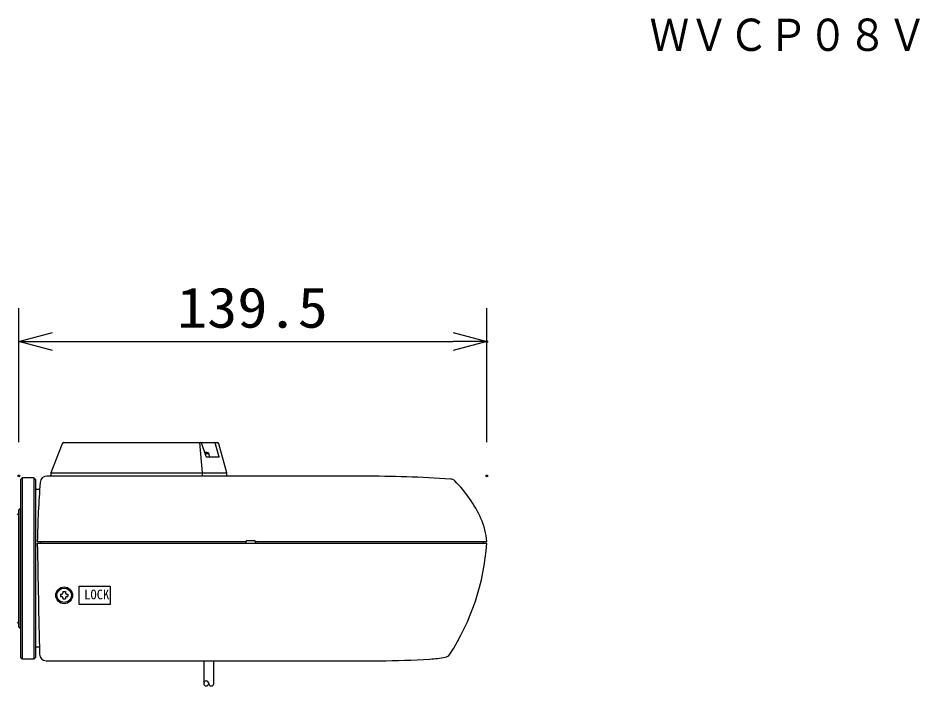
# Model space of a CAD drawing. Units: millimetres, scale not verified. Extents: x -63 to 63, y -56 to 57.
# Drawn here: x 8.7 to 62.5, y 9 to 48.8 of the extents above; entities that cross this region are included whole.
import ezdxf
from ezdxf.enums import TextEntityAlignment as Align

# ---------------------------------------------------------------- set-up
doc = ezdxf.new("R2010")
doc.units = ezdxf.units.MM
doc.header["$LTSCALE"] = 0.189787
doc.header["$PDMODE"] = 32
doc.header["$PDSIZE"] = 0.0949
doc.linetypes.add('DOUBLE_CHAIN1', pattern=[8.8, 5, -1, 0.6, -0.6, 0.6, -1])
for name, color, linetype in [('0-1_TOUROKU', 1, 'Continuous'), ('0-2_GAIKEI', 1, 'Continuous'), ('0-3_WAKU', 7, 'Continuous')]:
    doc.layers.add(name, color=color, linetype=linetype)
doc.styles.add('ＭＳ ゴシック', font='')
doc.styles.get('ＭＳ ゴシック').set_extended_font_data('MS Gothic')

# ---------------------------------------------------------------- blocks, each defined once
blk = doc.blocks.new('_OPEN30')
at = {"layer": '0-3_WAKU'}
blk.add_line((0, 0), (-1, 0), dxfattribs=at)
blk.add_lwpolyline([(-1, 0.26795), (0, 0), (-1, -0.26795)], dxfattribs=at)

msp = doc.modelspace()

# ---------------------------------------------------------------- linework, layer by layer
at = {"layer": '0-2_GAIKEI', "color": 3}
for p, q in [((8.7607, 23.514), (8.7607, 31.514)), ((36.6608, 23.514), (36.6608, 31.514)), ((10.7607, 29.514), (34.6608, 29.514))]:
    msp.add_line(p, q, dxfattribs=at)
at = {"layer": '0-2_GAIKEI', "color": 7}
for p, q in [((11.3359, 23.4335), (10.6612, 21.6984)), ((11.4291, 23.4973), (20.5847, 23.4973)), ((10.6607, 21.6973), (10.6607, 21.4973)), ((8.9607, 21.3973), (8.8607, 21.2973)), ((8.8607, 21.2973), (8.8607, 10.6973)), ((9.7607, 21.2973), (9.7607, 20.6973)), ((29.2608, 21.4973), (10.4293, 21.4973)), ((21.1607, 21.4973), (10.6607, 21.4973)), ((9.7607, 20.6973), (9.7607, 10.6973)), ((9.9981, 20.6973), (9.7607, 20.6973)), ((8.8607, 19.5973), (8.7607, 19.4973)), ((8.7607, 19.1573), (8.6607, 19.2573)), ((10.0625, 17.4973), (10.0607, 17.5973)), ((36.459, 17.4973), (36.4608, 17.5973)), ((8.7607, 12.8373), (8.6607, 12.7373)), ((8.8607, 12.3973), (8.7607, 12.4973)), ((9.9829, 11.2973), (9.7607, 11.2973)), ((8.9607, 10.5973), (8.8607, 10.6973)), ((9.6607, 10.5973), (8.9607, 10.5973)), ((9.6607, 10.5973), (9.7607, 10.6973)), ((10.3919, 10.4973), (30.2608, 10.4973)), ((19.7807, 10.4973), (19.7807, 9.1439)), ((20.3807, 9.1439), (20.3807, 10.4973))]:
    msp.add_line(p, q, dxfattribs=at)
at = {"layer": '0-2_GAIKEI'}
for p, q in [((19.711, 21.7019), (19.5458, 23.4973)), ((19.8667, 22.8573), (20.0915, 22.8573)), ((20.7036, 22.6373), (19.9264, 22.6373)), ((20.0915, 22.8573), (20.1107, 22.6373)), ((10.6607, 21.6973), (19.5705, 21.6973)), ((19.711, 21.4973), (19.711, 21.7019)), ((19.8189, 21.6973), (21.1607, 21.6973)), ((8.9607, 21.3973), (8.9607, 10.5973)), ((9.6607, 21.3973), (9.6607, 10.5973)), ((8.7607, 12.4973), (8.7607, 19.4973)), ((8.8607, 12.3973), (8.8607, 19.5973)), ((8.7607, 12.8373), (8.7607, 19.1573)), ((9.8607, 17.5973), (22.2884, 17.5973)), ((9.8607, 17.4973), (36.6608, 17.4973)), ((22.2801, 17.559), (22.279, 17.4973)), ((22.3801, 17.6573), (22.7814, 17.6573)), ((22.8731, 17.5973), (36.6608, 17.5973)), ((22.8825, 17.4973), (22.8814, 17.559)), ((11.3907, 14.6173), (11.3907, 14.5373)), ((11.3907, 14.6173), (11.5307, 14.6173)), ((11.5307, 14.6173), (11.5307, 14.5373)), ((11.2407, 14.4673), (11.3207, 14.4673)), ((11.2407, 14.4673), (11.2407, 14.3273)), ((11.2407, 14.3273), (11.3207, 14.3273)), ((11.3907, 14.2573), (11.3907, 14.1773)), ((11.3907, 14.1773), (11.5307, 14.1773)), ((11.5307, 14.2573), (11.5307, 14.1773)), ((11.6007, 14.4673), (11.6807, 14.4673)), ((11.6007, 14.3273), (11.6807, 14.3273)), ((11.6807, 14.4673), (11.6807, 14.3273))]:
    msp.add_line(p, q, dxfattribs=at)
at = {"layer": '0-2_GAIKEI', "color": 7, "linetype": 'DOUBLE_CHAIN1'}
msp.add_line((36.6608, 17.5973), (36.6608, 17.6153), dxfattribs=at)
at = {"layer": '0-2_GAIKEI'}
for points in [[(19.602, 23.493), (19.6008, 23.4934), (19.5995, 23.4937), (19.5983, 23.4941), (19.597, 23.4944), (19.5957, 23.4947), (19.5945, 23.495), (19.5932, 23.4952), (19.5919, 23.4955), (19.5906, 23.4957), (19.5893, 23.4959), (19.5881, 23.496), (19.5868, 23.4962), (19.5855, 23.4963), (19.5842, 23.4965), (19.5829, 23.4966), (19.5816, 23.4967), (19.5803, 23.4968), (19.579, 23.4969), (19.5777, 23.497), (19.5764, 23.4971), (19.575, 23.4971), (19.5737, 23.4972), (19.5724, 23.4973), (19.5724, 23.4973)], [(19.6449, 23.4663), (19.6439, 23.4672), (19.643, 23.4681), (19.6421, 23.469), (19.6411, 23.4699), (19.6401, 23.4708), (19.6391, 23.4717), (19.6382, 23.4725), (19.6372, 23.4734), (19.6362, 23.4742), (19.6351, 23.475), (19.6341, 23.4758), (19.6331, 23.4766), (19.632, 23.4774), (19.631, 23.4781), (19.6299, 23.4789), (19.6288, 23.4796), (19.6278, 23.4804), (19.6267, 23.4811), (19.6256, 23.4818), (19.6245, 23.4825), (19.6234, 23.4832), (19.6222, 23.4839), (19.6211, 23.4845), (19.62, 23.4852), (19.6188, 23.4858), (19.6177, 23.4864), (19.6165, 23.487), (19.6154, 23.4876), (19.6142, 23.4882), (19.613, 23.4887), (19.6118, 23.4893), (19.6106, 23.4898), (19.6094, 23.4903), (19.6082, 23.4908), (19.607, 23.4913), (19.6058, 23.4917), (19.6045, 23.4922), (19.6033, 23.4926), (19.602, 23.493)], [(19.6649, 23.4355), (19.6648, 23.4355), (19.6648, 23.4355), (19.6648, 23.4356), (19.6648, 23.4356), (19.6648, 23.4356), (19.6648, 23.4357), (19.6648, 23.4357), (19.6647, 23.4357), (19.6647, 23.4358), (19.6647, 23.4358), (19.6647, 23.4359), (19.6641, 23.437), (19.6636, 23.4382), (19.663, 23.4394), (19.6624, 23.4406), (19.6619, 23.4417), (19.6613, 23.4429), (19.6607, 23.4441), (19.6601, 23.4452), (19.6595, 23.4464), (19.6588, 23.4475), (19.6582, 23.4487), (19.6576, 23.4498), (19.6569, 23.4509), (19.6562, 23.452), (19.6555, 23.4531), (19.6548, 23.4542), (19.6541, 23.4553), (19.6533, 23.4564), (19.6525, 23.4574), (19.6517, 23.4584), (19.6509, 23.4595), (19.6501, 23.4605), (19.6493, 23.4615), (19.6484, 23.4625), (19.6476, 23.4634), (19.6467, 23.4644), (19.6458, 23.4654), (19.6449, 23.4663)], [(19.6654, 23.434), (19.6654, 23.4341), (19.6654, 23.4341), (19.6654, 23.4341), (19.6654, 23.4342), (19.6654, 23.4342), (19.6654, 23.4342), (19.6653, 23.4343), (19.6653, 23.4343), (19.6653, 23.4344), (19.6653, 23.4344), (19.6653, 23.4344), (19.6653, 23.4345), (19.6652, 23.4345), (19.6652, 23.4345), (19.6652, 23.4346), (19.6652, 23.4346), (19.6652, 23.4346), (19.6652, 23.4347), (19.6652, 23.4347), (19.6651, 23.4348), (19.6651, 23.4348), (19.6651, 23.4348), (19.6651, 23.4349), (19.6651, 23.4349), (19.6651, 23.4349), (19.6651, 23.435), (19.665, 23.435), (19.665, 23.435), (19.665, 23.4351), (19.665, 23.4351), (19.665, 23.4352), (19.665, 23.4352), (19.6649, 23.4352), (19.6649, 23.4353), (19.6649, 23.4353), (19.6649, 23.4353), (19.6649, 23.4354), (19.6649, 23.4354), (19.6649, 23.4355)], [(19.6732, 23.4137), (19.673, 23.4144), (19.6728, 23.415), (19.6725, 23.4157), (19.6723, 23.4163), (19.672, 23.417), (19.6718, 23.4176), (19.6715, 23.4183), (19.6713, 23.419), (19.671, 23.4196), (19.6708, 23.4203), (19.6705, 23.4209), (19.6703, 23.4216), (19.67, 23.4222), (19.6698, 23.4229), (19.6695, 23.4236), (19.6693, 23.4242), (19.669, 23.4249), (19.6688, 23.4255), (19.6685, 23.4262), (19.6682, 23.4268), (19.668, 23.4275), (19.6677, 23.4281), (19.6675, 23.4288), (19.6672, 23.4295), (19.667, 23.4301), (19.6667, 23.4308), (19.6665, 23.4314), (19.6662, 23.4321), (19.6659, 23.4327), (19.6657, 23.4334), (19.6654, 23.434)], [(19.6825, 23.3879), (19.6823, 23.3886), (19.6821, 23.3892), (19.6818, 23.3899), (19.6816, 23.3906), (19.6814, 23.3912), (19.6811, 23.3919), (19.6809, 23.3926), (19.6807, 23.3932), (19.6804, 23.3939), (19.6802, 23.3945), (19.68, 23.3952), (19.6797, 23.3959), (19.6795, 23.3965), (19.6793, 23.3972), (19.679, 23.3979), (19.6788, 23.3985), (19.6785, 23.3992), (19.6783, 23.3998), (19.6781, 23.4005), (19.6778, 23.4012), (19.6776, 23.4018), (19.6774, 23.4025), (19.6771, 23.4031), (19.6769, 23.4038), (19.6766, 23.4045), (19.6764, 23.4051), (19.6762, 23.4058), (19.6759, 23.4064), (19.6757, 23.4071), (19.6754, 23.4078), (19.6752, 23.4084), (19.675, 23.4091), (19.6747, 23.4097), (19.6745, 23.4104), (19.6742, 23.4111), (19.674, 23.4117), (19.6737, 23.4124), (19.6735, 23.413), (19.6732, 23.4137)], [(19.6936, 23.356), (19.6899, 23.3666), (19.6862, 23.3773), (19.6825, 23.3879)], [(19.8378, 22.9406), (19.8341, 22.9513), (19.8304, 22.9619), (19.8267, 22.9726), (19.823, 22.9832), (19.8193, 22.9939), (19.8156, 23.0045), (19.8119, 23.0152), (19.8082, 23.0258), (19.8045, 23.0365), (19.8008, 23.0471), (19.7971, 23.0578), (19.7934, 23.0684), (19.7897, 23.0791), (19.786, 23.0897), (19.7823, 23.1004), (19.7787, 23.111), (19.775, 23.1217), (19.7713, 23.1323), (19.7676, 23.143), (19.7639, 23.1536), (19.7602, 23.1643), (19.7565, 23.1749), (19.7528, 23.1856), (19.7491, 23.1962), (19.7454, 23.2069), (19.7417, 23.2175), (19.738, 23.2282), (19.7343, 23.2388), (19.7306, 23.2495), (19.7269, 23.2601), (19.7232, 23.2708), (19.7195, 23.2814), (19.7158, 23.2921), (19.7121, 23.3027), (19.7084, 23.3134), (19.7047, 23.324), (19.701, 23.3347), (19.6973, 23.3453), (19.6936, 23.356)], [(20.4242, 23.49), (20.4231, 23.4905), (20.4221, 23.4909), (20.421, 23.4913), (20.4199, 23.4917), (20.4188, 23.4921), (20.4177, 23.4925), (20.4166, 23.4929), (20.4155, 23.4933), (20.4144, 23.4936), (20.4133, 23.4939), (20.4122, 23.4942), (20.4111, 23.4945), (20.4099, 23.4948), (20.4088, 23.4951), (20.4077, 23.4953), (20.4066, 23.4955), (20.4054, 23.4957), (20.4043, 23.4959), (20.4031, 23.4961), (20.402, 23.4962), (20.4009, 23.4964), (20.3997, 23.4965), (20.3986, 23.4966), (20.3974, 23.4967), (20.3962, 23.4968), (20.3951, 23.4969), (20.3939, 23.497), (20.3928, 23.497), (20.3916, 23.4971), (20.3905, 23.4972), (20.3893, 23.4972), (20.3882, 23.4973)], [(20.4602, 23.4636), (20.4595, 23.4644), (20.4587, 23.4653), (20.4579, 23.4662), (20.4572, 23.467), (20.4564, 23.4678), (20.4556, 23.4687), (20.4547, 23.4695), (20.4539, 23.4703), (20.4531, 23.4711), (20.4523, 23.4719), (20.4514, 23.4727), (20.4505, 23.4735), (20.4497, 23.4742), (20.4488, 23.475), (20.4479, 23.4757), (20.447, 23.4765), (20.4461, 23.4772), (20.4452, 23.4779), (20.4443, 23.4786), (20.4433, 23.4793), (20.4424, 23.4799), (20.4414, 23.4806), (20.4405, 23.4812), (20.4395, 23.4819), (20.4385, 23.4825), (20.4375, 23.4831), (20.4366, 23.4837), (20.4356, 23.4843), (20.4346, 23.4849), (20.4336, 23.4854), (20.4325, 23.486), (20.4315, 23.4865), (20.4305, 23.4871), (20.4295, 23.4876), (20.4284, 23.4881), (20.4274, 23.4886), (20.4263, 23.4891), (20.4253, 23.4896), (20.4242, 23.49)], [(20.481, 23.4239), (20.4807, 23.4251), (20.4803, 23.4262), (20.48, 23.4273), (20.4796, 23.4284), (20.4793, 23.4295), (20.4789, 23.4306), (20.4785, 23.4317), (20.4781, 23.4328), (20.4778, 23.4338), (20.4774, 23.4349), (20.477, 23.436), (20.4765, 23.4371), (20.4761, 23.4382), (20.4757, 23.4392), (20.4752, 23.4403), (20.4747, 23.4413), (20.4743, 23.4424), (20.4738, 23.4434), (20.4732, 23.4445), (20.4727, 23.4455), (20.4722, 23.4465), (20.4716, 23.4475), (20.471, 23.4485), (20.4704, 23.4495), (20.4698, 23.4505), (20.4692, 23.4515), (20.4686, 23.4525), (20.468, 23.4534), (20.4673, 23.4544), (20.4666, 23.4554), (20.466, 23.4563), (20.4653, 23.4572), (20.4646, 23.4582), (20.4639, 23.4591), (20.4632, 23.46), (20.4625, 23.4609), (20.4617, 23.4618), (20.461, 23.4627), (20.4602, 23.4636)], [(20.53, 23.2509), (20.5255, 23.2666), (20.5211, 23.2823), (20.5166, 23.2981), (20.5122, 23.3138), (20.5077, 23.3295), (20.5033, 23.3453), (20.4988, 23.361), (20.4944, 23.3767), (20.4899, 23.3925), (20.4855, 23.4082), (20.481, 23.4239)], [(20.7036, 22.6373), (20.6991, 22.653), (20.6947, 22.6687), (20.6902, 22.6845), (20.6858, 22.7002), (20.6813, 22.7159), (20.6769, 22.7317), (20.6724, 22.7474), (20.668, 22.7631), (20.6635, 22.7789), (20.659, 22.7946), (20.6546, 22.8103), (20.6501, 22.8261), (20.6457, 22.8418), (20.6412, 22.8575), (20.6368, 22.8733), (20.6323, 22.889), (20.6279, 22.9047), (20.6234, 22.9205), (20.619, 22.9362), (20.6145, 22.9519), (20.6101, 22.9677), (20.6056, 22.9834), (20.6012, 22.9991), (20.5967, 23.0149), (20.5923, 23.0306), (20.5878, 23.0463), (20.5834, 23.0621), (20.5789, 23.0778), (20.5745, 23.0935), (20.57, 23.1093), (20.5656, 23.125), (20.5611, 23.1407), (20.5567, 23.1565), (20.5522, 23.1722), (20.5478, 23.1879), (20.5433, 23.2037), (20.5389, 23.2194), (20.5344, 23.2351), (20.53, 23.2509)], [(19.9416, 22.6413), (19.9416, 22.6414), (19.9416, 22.6415), (19.9415, 22.6416), (19.9415, 22.6417), (19.9415, 22.6418), (19.9414, 22.6419), (19.9414, 22.642), (19.9414, 22.6421), (19.9413, 22.6422), (19.9413, 22.6423), (19.9413, 22.6424), (19.9376, 22.6531), (19.9339, 22.6637), (19.9302, 22.6744), (19.9265, 22.685), (19.9228, 22.6957), (19.9191, 22.7063), (19.9154, 22.717), (19.9117, 22.7276), (19.908, 22.7383), (19.9043, 22.7489), (19.9006, 22.7596), (19.8969, 22.7702), (19.8932, 22.7809), (19.8896, 22.7915), (19.8859, 22.8022), (19.8822, 22.8128), (19.8785, 22.8235), (19.8748, 22.8341), (19.8711, 22.8448), (19.8674, 22.8554), (19.8637, 22.8661), (19.86, 22.8767), (19.8563, 22.8874), (19.8526, 22.898), (19.8489, 22.9087), (19.8452, 22.9193), (19.8415, 22.93), (19.8378, 22.9406)], [(19.943, 22.6373), (19.943, 22.6374), (19.943, 22.6375), (19.9429, 22.6376), (19.9429, 22.6377), (19.9429, 22.6378), (19.9428, 22.6379), (19.9428, 22.638), (19.9427, 22.6381), (19.9427, 22.6382), (19.9427, 22.6383), (19.9426, 22.6384), (19.9426, 22.6385), (19.9426, 22.6386), (19.9425, 22.6387), (19.9425, 22.6388), (19.9425, 22.6389), (19.9424, 22.639), (19.9424, 22.6391), (19.9424, 22.6392), (19.9423, 22.6393), (19.9423, 22.6394), (19.9423, 22.6395), (19.9422, 22.6396), (19.9422, 22.6397), (19.9421, 22.6398), (19.9421, 22.64), (19.9421, 22.6401), (19.942, 22.6402), (19.942, 22.6403), (19.942, 22.6404), (19.9419, 22.6405), (19.9419, 22.6406), (19.9419, 22.6407), (19.9418, 22.6408), (19.9418, 22.6409), (19.9418, 22.641), (19.9417, 22.6411), (19.9417, 22.6412), (19.9416, 22.6413)], [(19.5738, 21.6973), (19.5737, 21.6973), (19.5736, 21.6973), (19.5734, 21.6973), (19.5733, 21.6973), (19.5732, 21.6973), (19.5731, 21.6973), (19.573, 21.6973), (19.5729, 21.6973), (19.5728, 21.6973), (19.5727, 21.6973), (19.5726, 21.6973), (19.5725, 21.6973), (19.5724, 21.6973), (19.5723, 21.6973), (19.5722, 21.6973), (19.5721, 21.6973), (19.572, 21.6973), (19.5719, 21.6973), (19.5718, 21.6973), (19.5717, 21.6973), (19.5716, 21.6973), (19.5715, 21.6973), (19.5713, 21.6973), (19.5712, 21.6973), (19.5711, 21.6973), (19.571, 21.6973), (19.5709, 21.6973), (19.5708, 21.6973), (19.5707, 21.6973), (19.5706, 21.6973), (19.5705, 21.6973)], [(19.5779, 21.6975), (19.5777, 21.6975), (19.5776, 21.6975), (19.5775, 21.6975), (19.5774, 21.6975), (19.5773, 21.6975), (19.5772, 21.6975), (19.5771, 21.6975), (19.577, 21.6975), (19.5769, 21.6975), (19.5768, 21.6975), (19.5767, 21.6975), (19.5766, 21.6975), (19.5765, 21.6974), (19.5764, 21.6974), (19.5763, 21.6974), (19.5762, 21.6974), (19.5761, 21.6974), (19.576, 21.6974), (19.5759, 21.6974), (19.5758, 21.6974), (19.5757, 21.6974), (19.5755, 21.6974), (19.5754, 21.6974), (19.5753, 21.6974), (19.5752, 21.6974), (19.5751, 21.6974), (19.575, 21.6974), (19.5749, 21.6974), (19.5748, 21.6974), (19.5747, 21.6974), (19.5746, 21.6974), (19.5745, 21.6974), (19.5744, 21.6974), (19.5743, 21.6973), (19.5742, 21.6973), (19.5741, 21.6973), (19.574, 21.6973), (19.5739, 21.6973), (19.5738, 21.6973)], [(19.5779, 21.6975), (19.5805, 21.6977), (19.5831, 21.6979), (19.5858, 21.698), (19.5884, 21.6982), (19.591, 21.6984), (19.5937, 21.6985), (19.5963, 21.6987), (19.5989, 21.6988), (19.6016, 21.699), (19.6042, 21.6991), (19.6069, 21.6993), (19.6095, 21.6994), (19.6121, 21.6996), (19.6148, 21.6997), (19.6174, 21.6999), (19.62, 21.7), (19.6227, 21.7001), (19.6253, 21.7002), (19.628, 21.7004), (19.6306, 21.7005), (19.6332, 21.7006), (19.6359, 21.7007), (19.6385, 21.7008), (19.6412, 21.7009), (19.6438, 21.701), (19.6464, 21.701), (19.6491, 21.7011), (19.6517, 21.7012), (19.6544, 21.7013), (19.657, 21.7013), (19.6596, 21.7014), (19.6623, 21.7015), (19.6649, 21.7015), (19.6676, 21.7016), (19.6702, 21.7016), (19.6729, 21.7017), (19.6755, 21.7017), (19.6781, 21.7017), (19.6808, 21.7018)], [(19.6808, 21.7018), (19.6834, 21.7018), (19.6861, 21.7018), (19.6887, 21.7018), (19.6913, 21.7018), (19.694, 21.7019), (19.6966, 21.7019), (19.6993, 21.7019), (19.7019, 21.7019), (19.7046, 21.7019), (19.7072, 21.7019), (19.7098, 21.7019), (19.7125, 21.7019), (19.7151, 21.7018), (19.7178, 21.7018), (19.7204, 21.7018), (19.723, 21.7018), (19.7257, 21.7018), (19.7283, 21.7017), (19.731, 21.7017), (19.7336, 21.7016), (19.7363, 21.7016), (19.7389, 21.7015), (19.7415, 21.7015), (19.7442, 21.7014), (19.7468, 21.7014), (19.7495, 21.7013), (19.7521, 21.7012), (19.7547, 21.7011), (19.7574, 21.701), (19.76, 21.7009), (19.7627, 21.7008), (19.7653, 21.7007), (19.7679, 21.7006), (19.7706, 21.7005), (19.7732, 21.7004), (19.7759, 21.7002), (19.7785, 21.7001), (19.7811, 21.6999), (19.7838, 21.6998)], [(19.7838, 21.6998), (19.7864, 21.6996), (19.789, 21.6994), (19.7917, 21.6992), (19.7943, 21.699), (19.7969, 21.6989), (19.7996, 21.6987), (19.8022, 21.6985), (19.8048, 21.6983), (19.8075, 21.6981), (19.8101, 21.6979), (19.8127, 21.6976), (19.8154, 21.6974)], [(19.8154, 21.6974), (19.8154, 21.6974), (19.8155, 21.6974), (19.8155, 21.6974), (19.8156, 21.6974), (19.8156, 21.6974), (19.8157, 21.6974), (19.8157, 21.6974), (19.8158, 21.6974), (19.8158, 21.6974), (19.8159, 21.6974), (19.8159, 21.6974), (19.816, 21.6974), (19.816, 21.6974), (19.8161, 21.6974), (19.8161, 21.6974), (19.8162, 21.6974), (19.8162, 21.6974), (19.8163, 21.6974), (19.8163, 21.6974), (19.8164, 21.6974), (19.8164, 21.6974), (19.8165, 21.6974), (19.8165, 21.6974), (19.8166, 21.6974), (19.8167, 21.6973), (19.8167, 21.6973), (19.8168, 21.6973), (19.8168, 21.6973), (19.8169, 21.6973), (19.8169, 21.6973), (19.817, 21.6973), (19.817, 21.6973), (19.8171, 21.6973), (19.8171, 21.6973), (19.8172, 21.6973), (19.8172, 21.6973), (19.8173, 21.6973), (19.8173, 21.6973), (19.8174, 21.6973)], [(19.8174, 21.6973), (19.8174, 21.6973), (19.8175, 21.6973), (19.8175, 21.6973), (19.8176, 21.6973), (19.8176, 21.6973), (19.8177, 21.6973), (19.8177, 21.6973), (19.8178, 21.6973), (19.8178, 21.6973), (19.8179, 21.6973), (19.8179, 21.6973), (19.818, 21.6973), (19.818, 21.6973), (19.8181, 21.6973), (19.8181, 21.6973), (19.8182, 21.6973), (19.8182, 21.6973), (19.8183, 21.6973), (19.8183, 21.6973), (19.8184, 21.6973), (19.8184, 21.6973), (19.8185, 21.6973), (19.8185, 21.6973), (19.8186, 21.6973), (19.8186, 21.6973), (19.8187, 21.6973), (19.8187, 21.6973), (19.8188, 21.6973), (19.8188, 21.6973), (19.8189, 21.6973), (19.8189, 21.6973)]]:
    msp.add_lwpolyline(points, dxfattribs=at)
at = {"layer": '0-2_GAIKEI', "color": 7}
for points in [[(21.1607, 21.4973), (21.1607, 21.6973), (20.6811, 23.424)], [(9.7607, 21.2973), (9.6607, 21.3973), (8.9607, 21.3973)]]:
    msp.add_lwpolyline(points, dxfattribs=at)
at = {"layer": '0-2_GAIKEI'}
msp.add_lwpolyline([(14.2007, 13.8573), (12.3607, 13.8573), (12.3607, 14.9373), (14.2007, 14.9373)], close=True, dxfattribs=at)
for radius in [0.5, 0.43]:
    msp.add_circle((11.4607, 14.3973), radius, dxfattribs=at)
at = {"layer": '0-2_GAIKEI', "color": 7}
for centre, radius, start, end in [((11.4291, 23.3973), 0.1, 90.00113, 158.7499), ((20.5847, 23.3973), 0.1, 15.52411, 90), ((67.6593, 16.5884), 57.8074, 175.49522, 178.99998), ((10.4293, 21.0973), 0.4, 90, 175.49522), ((29.2608, -58.5428), 80.0401, 86.2443, 90), ((34.4774, 20.9262), 0.4, 45.08268, 86.2443), ((29.3936, 15.8277), 7.6, 24.45844, 45.08268), ((32.6705, 17.3182), 4, 4, 24.45844), ((1385.6265, 41.5112), 1375.9753, 180.99999, 181.27524), ((22.6949, 18.4739), 14, 327.15184, 356), ((10.3919, 10.8973), 0.4, 181.27524, 270), ((34.1204, 11.097), 0.4, 279.14276, 327.15184), ((30.2608, 55.5573), 45.0601, 270, 273.81746), ((32.595, 20.5751), 10, 273.81746, 279.14276), ((19.9307, 9.1439), 0.15, 0, 180), ((19.9307, 9.1439), 0.15, 180, 0), ((20.2307, 9.1439), 0.15, 180, 0)]:
    msp.add_arc(centre, radius, start, end, dxfattribs=at)
at = {"layer": '0-2_GAIKEI'}
for centre, radius, start, end in [((19.5607, 21.4988), 1.4585, 68.66036, 78.90113), ((22.3801, 17.5573), 0.1, 90, 179), ((22.7814, 17.5573), 0.1, 1, 90), ((11.3207, 14.5373), 0.07, 270, 0), ((11.6007, 14.5373), 0.07, 180, 270), ((11.3207, 14.2573), 0.07, 0, 90), ((11.6007, 14.2573), 0.07, 90, 180)]:
    msp.add_arc(centre, radius, start, end, dxfattribs=at)
at = {"layer": '0-3_WAKU'}
for p in [(36.6608, 29.514), (8.7607, 21.514), (36.6608, 21.514)]:
    msp.add_point(p, dxfattribs=at)

# ---------------------------------------------------------------- block references
at = {"layer": '0-2_GAIKEI', "xscale": 2, "yscale": 2, "rotation": 180}
msp.add_blockref('_OPEN30', (8.7607, 29.514), dxfattribs=at)
at = {"layer": '0-2_GAIKEI', "xscale": 2, "yscale": 2}
msp.add_blockref('_OPEN30', (36.6608, 29.514), dxfattribs=at)

# ---------------------------------------------------------------- texts
at = {"layer": '0-1_TOUROKU', "style": 'ＭＳ ゴシック', "width": 0.9}
msp.add_text('ＷＶＣＰ０８Ｖ', height=1.924, dxfattribs=at).set_placement((46.3667, 46.2633), align=Align.BOTTOM_LEFT)
at = {"layer": '0-2_GAIKEI', "color": 3, "style": 'ＭＳ ゴシック', "width": 1.1}
msp.add_text('139.5', height=2.406, dxfattribs=at).set_placement((18.1832, 29.6235), align=Align.BOTTOM_LEFT)
at = {"layer": '0-2_GAIKEI', "style": 'ＭＳ ゴシック', "width": 0.95}
msp.add_text('LOCK', height=0.5774, dxfattribs=at).set_placement((12.6547, 13.9862), align=Align.BOTTOM_LEFT)

doc.saveas('drawing.dxf')
